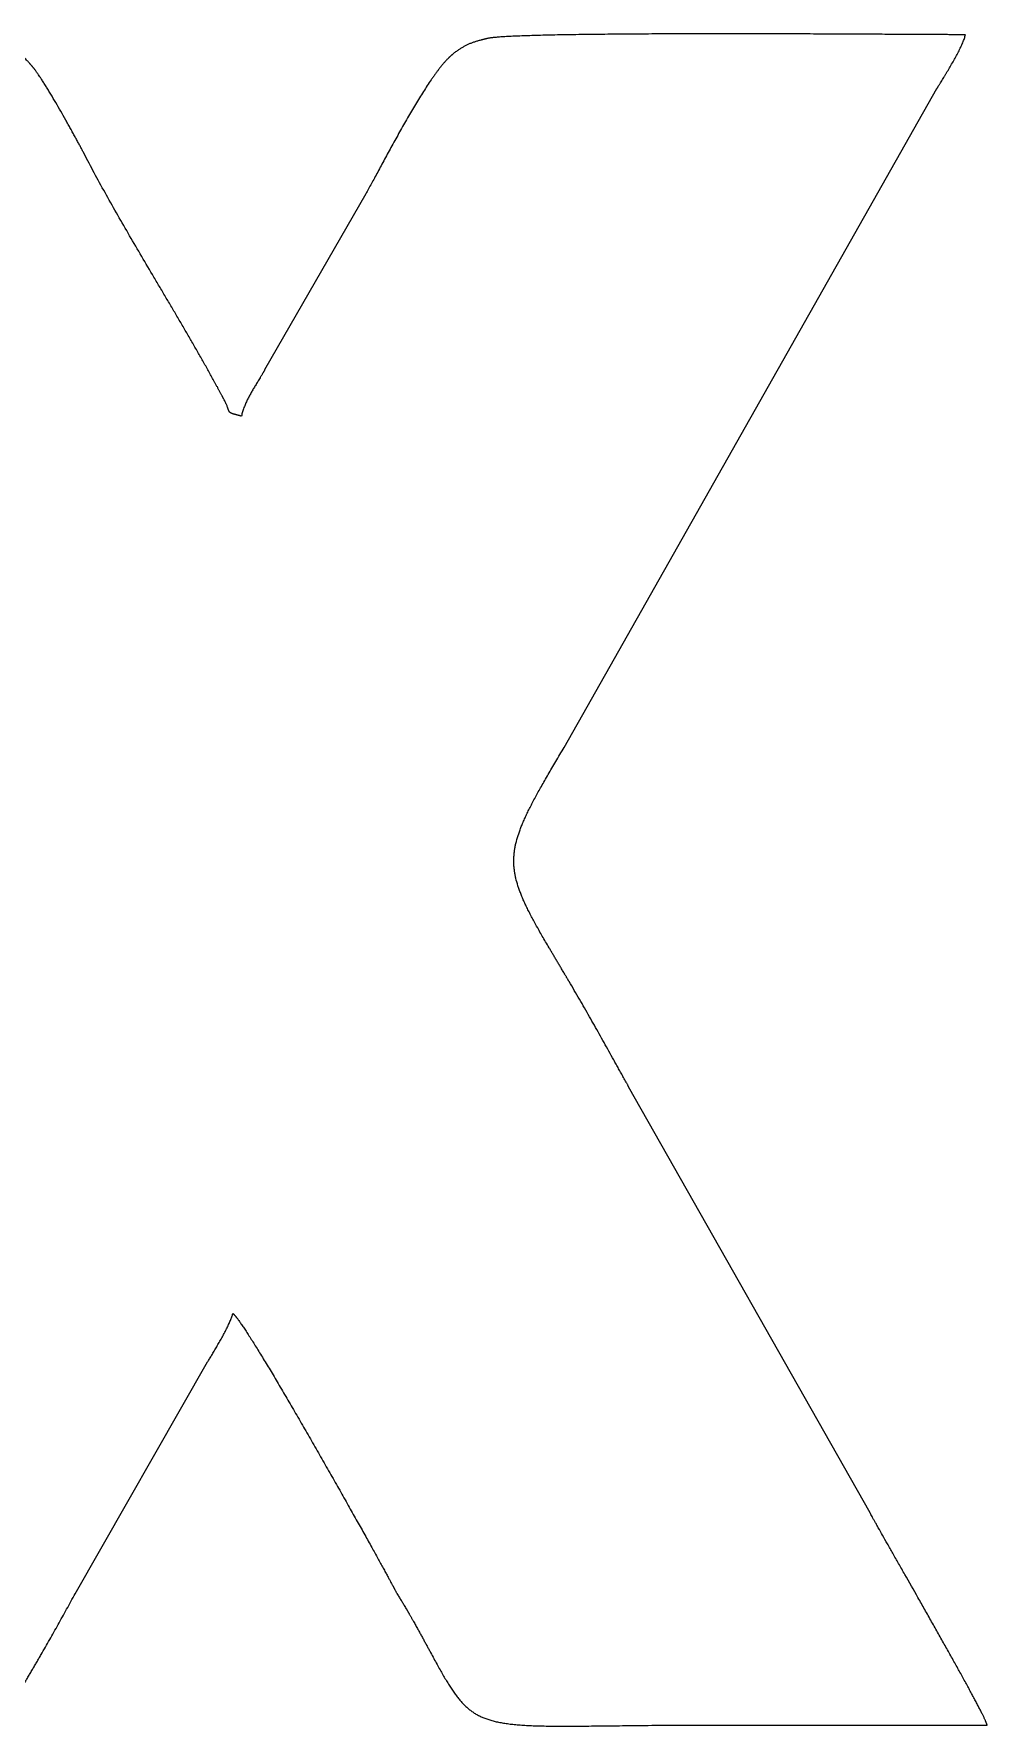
# Model space of a CAD drawing. Header units: millimetres. Extents: x -156 to 4, y -150 to -11.
# Drawn here: x -66.42 to -43.15, y -98.14 to -56.82 of the extents above; entities that cross this region are included whole.
import ezdxf

# ---------------------------------------------------------------- set-up
doc = ezdxf.new("R2010")
doc.units = ezdxf.units.MM
doc.layers.get('0').update_dxf_attribs({"linetype": 'CONTINUOUS'})

msp = doc.modelspace()

# ---------------------------------------------------------------- linework, layer by layer
for p, q in [((-53.475, -74.243), (-44.373, -58.156)), ((-58.315, -60.724), (-60.786, -65.026)), ((-46.005, -92.93), (-51.9, -82.526)), ((-65.41, -94.905), (-62.178, -89.246))]:
    msp.add_line(p, q)
for points, knots in [([(-66.413, -57.669), (-66.413, -57.669), (-66.413, -57.669), (-66.413, -57.669), (-66.413, -57.669), (-66.413, -57.668), (-66.413, -57.668), (-66.413, -57.668), (-66.414, -57.668), (-66.414, -57.667), (-66.414, -57.667), (-66.415, -57.666), (-66.416, -57.665), (-66.416, -57.664), (-66.417, -57.663), (-66.418, -57.662), (-66.42, -57.66), (-66.422, -57.657), (-66.424, -57.655), (-66.426, -57.652), (-66.429, -57.649), (-66.432, -57.645), (-66.435, -57.64), (-66.44, -57.635), (-66.445, -57.629), (-66.451, -57.622), (-66.458, -57.613), (-66.467, -57.602), (-66.477, -57.591), (-66.486, -57.58), (-66.495, -57.569), (-66.507, -57.555), (-66.523, -57.538), (-66.542, -57.518), (-66.56, -57.498), (-66.579, -57.478), (-66.605, -57.452), (-66.636, -57.421), (-66.675, -57.385), (-66.715, -57.351), (-66.754, -57.318), (-66.795, -57.286), (-66.836, -57.256), (-66.891, -57.218), (-66.962, -57.173), (-67.05, -57.124), (-67.141, -57.08), (-67.234, -57.041), (-67.331, -57.006), (-67.467, -56.964), (-67.608, -56.931), (-67.755, -56.904), (-67.871, -56.888), (-67.991, -56.874), (-68.116, -56.863), (-68.246, -56.854), (-68.381, -56.848), (-68.521, -56.843), (-68.666, -56.841), (-68.816, -56.84), (-68.919, -56.84), (-68.971, -56.84)], [0, 0, 0, 0, 0.000019, 0.000038, 0.0000762, 0.0001524, 0.0002287, 0.0003049, 0.0004574, 0.0006099, 0.0009147, 0.0012195, 0.0015242, 0.0018288, 0.0024377, 0.0030463, 0.0036545, 0.0048698, 0.0060838, 0.0072963, 0.0085074, 0.0097171, 0.0121323, 0.014542, 0.0169462, 0.0193449, 0.0241262, 0.0288861, 0.0336251, 0.0383436, 0.0430417, 0.0477201, 0.0570185, 0.0662419, 0.0753931, 0.0844751, 0.0934911, 0.1113364, 0.128954, 0.1463689, 0.1636066, 0.1806923, 0.197652, 0.2145113, 0.248028, 0.2814497, 0.3149754, 0.348797, 0.3830965, 0.418045, 0.4904981, 0.528299, 0.5673128, 0.6076522, 0.6494205, 0.6927129, 0.7376173, 0.7842157, 0.8325852, 0.8827987, 0.9349261, 0.9349261, 0.9349261, 0.9349261]), ([(-55.335, -56.931), (-55.335, -56.931), (-55.335, -56.931), (-55.336, -56.931), (-55.337, -56.931), (-55.338, -56.932), (-55.339, -56.932), (-55.341, -56.932), (-55.344, -56.933), (-55.347, -56.934), (-55.35, -56.934), (-55.353, -56.935), (-55.358, -56.936), (-55.364, -56.937), (-55.372, -56.939), (-55.381, -56.941), (-55.392, -56.944), (-55.403, -56.946), (-55.415, -56.949), (-55.429, -56.952), (-55.447, -56.957), (-55.469, -56.962), (-55.49, -56.967), (-55.517, -56.975), (-55.551, -56.984), (-55.59, -56.995), (-55.628, -57.007), (-55.678, -57.023), (-55.737, -57.044), (-55.807, -57.073), (-55.875, -57.105), (-55.941, -57.14), (-56.007, -57.18), (-56.073, -57.224), (-56.141, -57.274), (-56.185, -57.309), (-56.208, -57.328)], [0, 0, 0, 0, 0.0001249, 0.0002497, 0.0004994, 0.0009983, 0.0014967, 0.0019946, 0.0029889, 0.0039811, 0.0049713, 0.0059595, 0.0079297, 0.009892, 0.0118463, 0.0157315, 0.0195858, 0.0234098, 0.0272042, 0.0309694, 0.0384147, 0.0457506, 0.0529817, 0.0601128, 0.0740941, 0.0877337, 0.1010712, 0.1141473, 0.1396799, 0.1646739, 0.1894822, 0.214466, 0.2399906, 0.2664204, 0.2941141, 0.3234225, 0.3234225, 0.3234225, 0.3234225]), ([(-43.677, -56.841), (-43.678, -56.841), (-43.68, -56.841), (-43.682, -56.841), (-43.688, -56.841), (-43.695, -56.841), (-43.704, -56.841), (-43.718, -56.841), (-43.735, -56.841), (-43.757, -56.841), (-43.78, -56.841), (-43.813, -56.841), (-43.858, -56.841), (-43.916, -56.84), (-44.003, -56.84), (-44.124, -56.839), (-44.284, -56.839), (-44.461, -56.838), (-44.654, -56.836), (-44.944, -56.835), (-45.341, -56.833), (-45.855, -56.83), (-46.413, -56.827), (-47.008, -56.825), (-47.633, -56.822), (-48.279, -56.821), (-48.939, -56.819), (-49.605, -56.819), (-50.27, -56.82), (-50.926, -56.821), (-51.565, -56.824), (-52.18, -56.828), (-52.762, -56.834), (-53.225, -56.84), (-53.573, -56.846), (-53.815, -56.851), (-54.044, -56.856), (-54.258, -56.862), (-54.457, -56.869), (-54.638, -56.876), (-54.803, -56.883), (-54.928, -56.89), (-55.019, -56.896), (-55.08, -56.9), (-55.136, -56.905), (-55.182, -56.909), (-55.221, -56.914), (-55.249, -56.917), (-55.278, -56.921), (-55.305, -56.925), (-55.326, -56.929), (-55.335, -56.931)], [0, 0, 0, 0, 0.000707, 0.001421, 0.002871, 0.005858, 0.008963, 0.012183, 0.018969, 0.026211, 0.033904, 0.042043, 0.05964, 0.078962, 0.099969, 0.146878, 0.200049, 0.259163, 0.323901, 0.393944, 0.548672, 0.720794, 0.90776, 1.10702, 1.316022, 1.532217, 1.753053, 1.975981, 2.198449, 2.417909, 2.63181, 2.837604, 3.03274, 3.214673, 3.299892, 3.380856, 3.457246, 3.528745, 3.595036, 3.655803, 3.710729, 3.759501, 3.781482, 3.801808, 3.820441, 3.837344, 3.848862, 3.859372, 3.865811, 3.877308, 3.886941, 3.886941, 3.886941, 3.886941]), ([(-44.373, -58.156), (-44.373, -58.156), (-44.372, -58.155), (-44.371, -58.153), (-44.37, -58.15), (-44.367, -58.145), (-44.364, -58.14), (-44.359, -58.132), (-44.354, -58.123), (-44.347, -58.112), (-44.34, -58.1), (-44.331, -58.085), (-44.319, -58.065), (-44.304, -58.04), (-44.283, -58.007), (-44.257, -57.963), (-44.224, -57.91), (-44.19, -57.855), (-44.156, -57.798), (-44.109, -57.72), (-44.05, -57.621), (-43.98, -57.501), (-43.912, -57.381), (-43.859, -57.281), (-43.82, -57.202), (-43.792, -57.145), (-43.766, -57.09), (-43.743, -57.036), (-43.722, -56.984), (-43.704, -56.934), (-43.689, -56.887), (-43.681, -56.856), (-43.677, -56.841)], [0, 0, 0, 0, 0.0005172, 0.0010356, 0.002076, 0.004171, 0.0062848, 0.0084171, 0.0127364, 0.0171273, 0.021588, 0.0261167, 0.0353717, 0.0448782, 0.0546226, 0.0747693, 0.0957009, 0.1173065, 0.1394751, 0.162096, 0.2082524, 0.2548947, 0.3011488, 0.3461522, 0.3679206, 0.3890616, 0.4094743, 0.4290609, 0.4477275, 0.4653861, 0.4819561, 0.4973683, 0.4973683, 0.4973683, 0.4973683]), ([(-56.208, -57.328), (-56.208, -57.328), (-56.208, -57.328), (-56.208, -57.328), (-56.208, -57.328), (-56.208, -57.328), (-56.208, -57.328), (-56.209, -57.329), (-56.209, -57.329), (-56.209, -57.329), (-56.21, -57.33), (-56.21, -57.33), (-56.211, -57.331), (-56.212, -57.331), (-56.213, -57.332), (-56.214, -57.333), (-56.215, -57.334), (-56.217, -57.336), (-56.22, -57.338), (-56.222, -57.34), (-56.224, -57.342), (-56.228, -57.345), (-56.232, -57.348), (-56.236, -57.352), (-56.241, -57.357), (-56.248, -57.362), (-56.256, -57.37), (-56.265, -57.379), (-56.275, -57.388), (-56.285, -57.398), (-56.295, -57.408), (-56.308, -57.421), (-56.325, -57.438), (-56.346, -57.46), (-56.366, -57.482), (-56.387, -57.505), (-56.408, -57.529), (-56.429, -57.554), (-56.458, -57.588), (-56.495, -57.633), (-56.539, -57.69), (-56.583, -57.749), (-56.628, -57.811), (-56.674, -57.875), (-56.737, -57.965), (-56.816, -58.083), (-56.911, -58.23), (-57.007, -58.384), (-57.104, -58.543), (-57.201, -58.707), (-57.298, -58.874), (-57.395, -59.043), (-57.522, -59.269), (-57.677, -59.549), (-57.854, -59.876), (-57.996, -60.139), (-58.103, -60.337), (-58.177, -60.474), (-58.248, -60.603), (-58.293, -60.685), (-58.315, -60.724)], [0, 0, 0, 0, 0.000016, 0.000032, 0.000063, 0.000127, 0.00019, 0.000254, 0.000381, 0.000508, 0.000763, 0.001017, 0.001272, 0.001528, 0.002039, 0.002552, 0.003065, 0.004096, 0.00513, 0.006169, 0.007212, 0.00826, 0.010368, 0.012492, 0.014634, 0.016793, 0.021162, 0.025598, 0.030102, 0.034672, 0.03931, 0.044014, 0.05362, 0.063487, 0.073612, 0.08399, 0.094618, 0.105491, 0.116606, 0.139539, 0.163381, 0.18809, 0.213626, 0.239946, 0.267006, 0.323169, 0.381752, 0.442387, 0.504696, 0.568301, 0.632819, 0.697863, 0.763048, 0.892281, 1.017397, 1.135265, 1.1905, 1.242748, 1.291615, 1.336713, 1.336713, 1.336713, 1.336713]), ([(-65.161, -59.804), (-65.161, -59.803), (-65.161, -59.803), (-65.162, -59.802), (-65.163, -59.8), (-65.164, -59.798), (-65.165, -59.796), (-65.167, -59.793), (-65.169, -59.788), (-65.172, -59.782), (-65.176, -59.774), (-65.18, -59.766), (-65.186, -59.756), (-65.193, -59.742), (-65.202, -59.726), (-65.214, -59.702), (-65.23, -59.672), (-65.25, -59.635), (-65.27, -59.596), (-65.292, -59.555), (-65.323, -59.498), (-65.364, -59.423), (-65.414, -59.33), (-65.468, -59.233), (-65.524, -59.132), (-65.581, -59.028), (-65.661, -58.887), (-65.761, -58.71), (-65.883, -58.499), (-65.984, -58.328), (-66.064, -58.196), (-66.121, -58.102), (-66.177, -58.014), (-66.226, -57.937), (-66.268, -57.872), (-66.301, -57.824), (-66.335, -57.774), (-66.371, -57.724), (-66.399, -57.686), (-66.413, -57.669)], [0, 0, 0, 0, 0.0003356, 0.0006721, 0.0013476, 0.0020262, 0.0027081, 0.0040815, 0.0054678, 0.0082784, 0.0111393, 0.0140501, 0.0170102, 0.0230761, 0.0293324, 0.0357749, 0.0492007, 0.0633183, 0.0780923, 0.0934877, 0.1094691, 0.1430491, 0.1785507, 0.215692, 0.2541913, 0.2937668, 0.3341369, 0.4161346, 0.4979333, 0.5772847, 0.6153415, 0.6519457, 0.6868183, 0.7196814, 0.7428435, 0.7646037, 0.7782751, 0.8034607, 0.8255512, 0.8255512, 0.8255512, 0.8255512]), ([(-61.781, -65.737), (-61.781, -65.737), (-61.781, -65.737), (-61.782, -65.736), (-61.782, -65.735), (-61.783, -65.734), (-61.784, -65.732), (-61.785, -65.729), (-61.787, -65.726), (-61.79, -65.721), (-61.793, -65.715), (-61.797, -65.708), (-61.801, -65.701), (-61.806, -65.691), (-61.813, -65.679), (-61.82, -65.664), (-61.831, -65.644), (-61.844, -65.62), (-61.86, -65.59), (-61.876, -65.56), (-61.892, -65.531), (-61.913, -65.491), (-61.94, -65.441), (-61.973, -65.382), (-62.006, -65.322), (-62.05, -65.241), (-62.106, -65.141), (-62.173, -65.019), (-62.242, -64.897), (-62.311, -64.775), (-62.381, -64.651), (-62.476, -64.486), (-62.595, -64.278), (-62.741, -64.028), (-62.888, -63.776), (-63.036, -63.524), (-63.186, -63.27), (-63.336, -63.016), (-63.536, -62.678), (-63.785, -62.256), (-64.08, -61.752), (-64.368, -61.253), (-64.646, -60.762), (-64.911, -60.28), (-65.08, -59.961), (-65.161, -59.804)], [0, 0, 0, 0, 0.000173, 0.000346, 0.000692, 0.001383, 0.002075, 0.002767, 0.004152, 0.005537, 0.008308, 0.011081, 0.013855, 0.016631, 0.022188, 0.027751, 0.033321, 0.04448, 0.055664, 0.066874, 0.078108, 0.089367, 0.111958, 0.134643, 0.157422, 0.180291, 0.226292, 0.272629, 0.319282, 0.366235, 0.413469, 0.460965, 0.556672, 0.653206, 0.750421, 0.848167, 0.946294, 1.044652, 1.143092, 1.339617, 1.534669, 1.727054, 1.91559, 2.099106, 2.276455, 2.276455, 2.276455, 2.276455]), ([(-60.786, -65.026), (-60.786, -65.027), (-60.786, -65.027), (-60.787, -65.027), (-60.787, -65.028), (-60.788, -65.03), (-60.789, -65.031), (-60.79, -65.033), (-60.791, -65.036), (-60.794, -65.04), (-60.797, -65.045), (-60.8, -65.052), (-60.803, -65.058), (-60.808, -65.066), (-60.814, -65.077), (-60.821, -65.089), (-60.83, -65.105), (-60.842, -65.125), (-60.856, -65.15), (-60.87, -65.173), (-60.884, -65.197), (-60.902, -65.228), (-60.926, -65.266), (-60.954, -65.312), (-60.981, -65.357), (-61.017, -65.416), (-61.062, -65.489), (-61.114, -65.577), (-61.163, -65.666), (-61.21, -65.757), (-61.252, -65.85), (-61.291, -65.947), (-61.325, -66.049), (-61.343, -66.118), (-61.352, -66.154)], [0, 0, 0, 0, 0.0001504, 0.0003009, 0.0006018, 0.0012033, 0.0018045, 0.0024054, 0.0036061, 0.0048055, 0.0072005, 0.0095902, 0.0119748, 0.0143544, 0.0190984, 0.0238229, 0.0285281, 0.0378823, 0.0471645, 0.0563778, 0.0655252, 0.0746097, 0.0926022, 0.1103785, 0.1279614, 0.1453733, 0.1797749, 0.2137687, 0.2475551, 0.2813585, 0.3154348, 0.3500781, 0.3856223, 0.422441, 0.422441, 0.422441, 0.422441]), ([(-61.352, -66.154), (-61.352, -66.154), (-61.352, -66.154), (-61.353, -66.154), (-61.354, -66.154), (-61.355, -66.153), (-61.356, -66.153), (-61.359, -66.152), (-61.361, -66.152), (-61.365, -66.151), (-61.371, -66.149), (-61.377, -66.148), (-61.383, -66.146), (-61.391, -66.144), (-61.401, -66.141), (-61.412, -66.138), (-61.426, -66.135), (-61.443, -66.13), (-61.463, -66.125), (-61.481, -66.12), (-61.498, -66.115), (-61.514, -66.111), (-61.533, -66.105), (-61.551, -66.1), (-61.57, -66.093), (-61.586, -66.087), (-61.604, -66.08), (-61.618, -66.072), (-61.631, -66.063), (-61.641, -66.054), (-61.649, -66.043), (-61.656, -66.031), (-61.663, -66.018), (-61.669, -66.002), (-61.675, -65.985), (-61.682, -65.965), (-61.69, -65.942), (-61.699, -65.917), (-61.71, -65.888), (-61.724, -65.856), (-61.747, -65.805), (-61.767, -65.765), (-61.781, -65.737)], [0, 0, 0, 0, 0.0001403, 0.0002805, 0.0005606, 0.0011191, 0.0016756, 0.0022299, 0.0033322, 0.0044261, 0.006589, 0.0087189, 0.0108161, 0.0128808, 0.0169143, 0.020822, 0.0246062, 0.0318147, 0.0385596, 0.0448611, 0.0507392, 0.0562143, 0.0613066, 0.0704254, 0.0744942, 0.081759, 0.0880147, 0.0934616, 0.098322, 0.1028398, 0.1072674, 0.1118448, 0.1167813, 0.122253, 0.1284102, 0.1353892, 0.143321, 0.1523369, 0.1625717, 0.1741649, 0.1872606, 0.2185548, 0.2185548, 0.2185548, 0.2185548]), ([(-53.353, -79.958), (-53.353, -79.958), (-53.354, -79.957), (-53.354, -79.957), (-53.354, -79.956), (-53.355, -79.955), (-53.356, -79.953), (-53.357, -79.952), (-53.358, -79.949), (-53.361, -79.945), (-53.363, -79.941), (-53.367, -79.935), (-53.37, -79.929), (-53.375, -79.922), (-53.38, -79.912), (-53.387, -79.901), (-53.396, -79.886), (-53.407, -79.867), (-53.42, -79.845), (-53.433, -79.822), (-53.447, -79.8), (-53.464, -79.771), (-53.485, -79.735), (-53.511, -79.692), (-53.536, -79.649), (-53.57, -79.593), (-53.611, -79.524), (-53.659, -79.442), (-53.706, -79.363), (-53.752, -79.285), (-53.797, -79.208), (-53.855, -79.109), (-53.925, -78.99), (-54.006, -78.851), (-54.07, -78.739), (-54.142, -78.61), (-54.21, -78.487), (-54.284, -78.347), (-54.343, -78.233), (-54.397, -78.123), (-54.447, -78.016), (-54.493, -77.913), (-54.534, -77.812), (-54.57, -77.715), (-54.613, -77.59), (-54.647, -77.466), (-54.673, -77.344), (-54.687, -77.255), (-54.697, -77.166), (-54.703, -77.078), (-54.704, -76.99), (-54.7, -76.901), (-54.692, -76.813), (-54.68, -76.723), (-54.663, -76.632), (-54.634, -76.506), (-54.595, -76.379), (-54.549, -76.249), (-54.51, -76.147), (-54.465, -76.042), (-54.417, -75.934), (-54.363, -75.821), (-54.305, -75.705), (-54.243, -75.584), (-54.176, -75.458), (-54.104, -75.327), (-54.028, -75.191), (-53.947, -75.049), (-53.862, -74.9), (-53.771, -74.746), (-53.642, -74.526), (-53.543, -74.357), (-53.475, -74.243)], [0, 0, 0, 0, 0.000138, 0.000277, 0.000554, 0.001109, 0.001663, 0.002217, 0.003325, 0.004431, 0.006643, 0.008852, 0.011057, 0.01326, 0.017657, 0.022042, 0.026416, 0.035129, 0.043796, 0.052417, 0.060993, 0.069523, 0.086447, 0.103192, 0.119759, 0.136149, 0.168404, 0.19997, 0.230857, 0.261078, 0.290644, 0.319565, 0.375524, 0.429048, 0.48023, 0.504973, 0.575955, 0.620695, 0.663488, 0.704441, 0.743663, 0.781269, 0.81738, 0.852124, 0.885634, 0.949518, 0.980214, 1.010295, 1.039933, 1.069308, 1.098602, 1.128, 1.157684, 1.187835, 1.21863, 1.250238, 1.316524, 1.351515, 1.387923, 1.42588, 1.465511, 1.506936, 1.55027, 1.595623, 1.643102, 1.692811, 1.74485, 1.799319, 1.856317, 1.915939, 1.978282, 2.111508, 2.111508, 2.111508, 2.111508]), ([(-51.9, -82.526), (-51.901, -82.524), (-51.904, -82.519), (-51.909, -82.51), (-51.918, -82.494), (-51.931, -82.47), (-51.946, -82.443), (-51.967, -82.406), (-51.992, -82.36), (-52.033, -82.287), (-52.084, -82.196), (-52.144, -82.088), (-52.204, -81.98), (-52.283, -81.838), (-52.382, -81.661), (-52.5, -81.449), (-52.657, -81.168), (-52.856, -80.815), (-53.101, -80.388), (-53.268, -80.102), (-53.353, -79.958)], [0, 0, 0, 0, 0.0026539, 0.0053065, 0.0106071, 0.0211906, 0.031751, 0.0422887, 0.0632984, 0.0842238, 0.1258378, 0.1671636, 0.208234, 0.2490817, 0.3302401, 0.4109011, 0.491327, 0.6525242, 0.8159365, 0.9836766, 0.9836766, 0.9836766, 0.9836766]), ([(-62.178, -89.246), (-62.17, -89.234), (-62.154, -89.207), (-62.12, -89.151), (-62.074, -89.075), (-62.016, -88.979), (-61.955, -88.876), (-61.893, -88.769), (-61.831, -88.66), (-61.771, -88.551), (-61.716, -88.443), (-61.673, -88.355), (-61.642, -88.287), (-61.622, -88.238), (-61.603, -88.191), (-61.587, -88.146), (-61.574, -88.103), (-61.566, -88.075), (-61.563, -88.062)], [0, 0, 0, 0, 0.0149222, 0.0309193, 0.065721, 0.1035716, 0.1436386, 0.1850919, 0.2271054, 0.2688591, 0.309542, 0.3483573, 0.3668226, 0.3845338, 0.4014008, 0.4173379, 0.4322658, 0.4461144, 0.4461144, 0.4461144, 0.4461144]), ([(-61.563, -88.062), (-61.563, -88.062), (-61.563, -88.062), (-61.563, -88.062), (-61.563, -88.062), (-61.563, -88.062), (-61.563, -88.062), (-61.563, -88.062), (-61.563, -88.062), (-61.562, -88.062), (-61.562, -88.063), (-61.562, -88.063), (-61.561, -88.063), (-61.561, -88.064), (-61.56, -88.064), (-61.56, -88.065), (-61.559, -88.065), (-61.557, -88.066), (-61.556, -88.068), (-61.554, -88.069), (-61.553, -88.071), (-61.55, -88.073), (-61.548, -88.075), (-61.544, -88.078), (-61.54, -88.082), (-61.537, -88.086), (-61.533, -88.09), (-61.528, -88.095), (-61.521, -88.103), (-61.512, -88.113), (-61.503, -88.124), (-61.493, -88.135), (-61.483, -88.147), (-61.473, -88.16), (-61.458, -88.18), (-61.439, -88.205), (-61.415, -88.239), (-61.389, -88.275), (-61.362, -88.314), (-61.333, -88.356), (-61.302, -88.401), (-61.271, -88.449), (-61.226, -88.518), (-61.166, -88.61), (-61.091, -88.728), (-61.011, -88.855), (-60.928, -88.991), (-60.84, -89.134), (-60.748, -89.286), (-60.653, -89.444), (-60.555, -89.608), (-60.418, -89.837), (-60.243, -90.136), (-60.027, -90.505), (-59.807, -90.885), (-59.585, -91.271), (-59.363, -91.66), (-59.143, -92.045), (-58.929, -92.423), (-58.723, -92.788), (-58.527, -93.137), (-58.344, -93.463), (-58.177, -93.764), (-58.027, -94.034), (-57.915, -94.238), (-57.836, -94.382), (-57.785, -94.474), (-57.741, -94.555), (-57.704, -94.624), (-57.673, -94.681), (-57.656, -94.715), (-57.648, -94.73)], [0, 0, 0, 0, 0.000009, 0.000018, 0.000037, 0.000074, 0.000111, 0.000148, 0.000222, 0.000297, 0.000447, 0.000599, 0.000751, 0.000905, 0.001216, 0.001532, 0.001853, 0.002509, 0.003184, 0.003879, 0.004592, 0.005326, 0.00685, 0.008452, 0.010132, 0.01189, 0.013725, 0.015638, 0.019695, 0.024059, 0.02873, 0.033703, 0.038977, 0.04455, 0.050417, 0.063026, 0.07678, 0.091655, 0.107623, 0.12466, 0.142739, 0.161833, 0.181915, 0.224938, 0.271591, 0.321657, 0.374916, 0.43115, 0.490139, 0.551665, 0.615507, 0.681445, 0.81873, 0.961758, 1.108768, 1.257995, 1.407675, 1.556046, 1.701342, 1.841799, 1.975653, 2.101138, 2.216489, 2.319943, 2.409734, 2.448954, 2.484097, 2.514942, 2.541268, 2.562856, 2.579485, 2.579485, 2.579485, 2.579485]), ([(-43.148, -98.116), (-43.148, -98.116), (-43.148, -98.116), (-43.148, -98.116), (-43.148, -98.116), (-43.148, -98.116), (-43.148, -98.115), (-43.148, -98.115), (-43.149, -98.115), (-43.149, -98.114), (-43.149, -98.114), (-43.149, -98.113), (-43.149, -98.112), (-43.149, -98.111), (-43.15, -98.11), (-43.15, -98.108), (-43.151, -98.106), (-43.152, -98.103), (-43.153, -98.1), (-43.154, -98.096), (-43.155, -98.092), (-43.157, -98.086), (-43.16, -98.079), (-43.163, -98.07), (-43.167, -98.06), (-43.171, -98.05), (-43.176, -98.039), (-43.183, -98.023), (-43.192, -98.002), (-43.204, -97.975), (-43.218, -97.946), (-43.232, -97.915), (-43.249, -97.881), (-43.266, -97.846), (-43.291, -97.795), (-43.326, -97.726), (-43.371, -97.639), (-43.421, -97.544), (-43.474, -97.444), (-43.532, -97.337), (-43.592, -97.225), (-43.656, -97.107), (-43.747, -96.941), (-43.867, -96.723), (-44.018, -96.453), (-44.175, -96.171), (-44.338, -95.882), (-44.503, -95.589), (-44.67, -95.294), (-44.888, -94.91), (-45.101, -94.535), (-45.307, -94.174), (-45.448, -93.925), (-45.579, -93.695), (-45.697, -93.487), (-45.786, -93.328), (-45.849, -93.216), (-45.89, -93.142), (-45.926, -93.077), (-45.957, -93.02), (-45.983, -92.972), (-45.998, -92.943), (-46.005, -92.93)], [0, 0, 0, 0, 0.000015, 0.000031, 0.000062, 0.000124, 0.000187, 0.000249, 0.000375, 0.000502, 0.000759, 0.001019, 0.001284, 0.001551, 0.002098, 0.002659, 0.003235, 0.004432, 0.005687, 0.007, 0.008373, 0.009804, 0.012839, 0.016106, 0.019602, 0.023326, 0.027275, 0.031446, 0.04045, 0.050319, 0.061034, 0.072577, 0.084927, 0.098067, 0.111975, 0.142018, 0.174901, 0.210462, 0.248542, 0.288982, 0.331621, 0.376299, 0.422854, 0.520956, 0.624642, 0.732625, 0.843617, 0.956331, 1.06948, 1.181775, 1.398652, 1.500659, 1.596659, 1.685366, 1.765492, 1.835748, 1.866772, 1.894847, 1.91981, 1.941503, 1.959763, 1.974433, 1.974433, 1.974433, 1.974433]), ([(-66.674, -97.133), (-66.674, -97.132), (-66.673, -97.131), (-66.672, -97.129), (-66.67, -97.126), (-66.667, -97.121), (-66.663, -97.115), (-66.659, -97.107), (-66.653, -97.097), (-66.644, -97.082), (-66.632, -97.062), (-66.618, -97.039), (-66.604, -97.015), (-66.586, -96.984), (-66.563, -96.945), (-66.535, -96.898), (-66.499, -96.837), (-66.454, -96.759), (-66.4, -96.667), (-66.347, -96.575), (-66.294, -96.483), (-66.224, -96.362), (-66.136, -96.209), (-66.033, -96.027), (-65.929, -95.844), (-65.791, -95.597), (-65.618, -95.284), (-65.479, -95.032), (-65.41, -94.905)], [0, 0, 0, 0, 0.0005724, 0.0011448, 0.0022895, 0.004578, 0.0068654, 0.0091517, 0.0137211, 0.018286, 0.0274032, 0.0365036, 0.0455876, 0.0546556, 0.0727453, 0.0907756, 0.1087498, 0.1445419, 0.1801466, 0.2155887, 0.2508929, 0.2860841, 0.3562267, 0.426215, 0.4962475, 0.5665223, 0.7085917, 0.8540072, 0.8540072, 0.8540072, 0.8540072]), ([(-57.648, -94.73), (-57.648, -94.73), (-57.648, -94.73), (-57.647, -94.731), (-57.647, -94.732), (-57.646, -94.733), (-57.645, -94.735), (-57.644, -94.738), (-57.643, -94.74), (-57.64, -94.745), (-57.637, -94.751), (-57.634, -94.758), (-57.63, -94.764), (-57.625, -94.773), (-57.62, -94.784), (-57.613, -94.797), (-57.604, -94.814), (-57.592, -94.834), (-57.579, -94.858), (-57.566, -94.881), (-57.553, -94.903), (-57.536, -94.932), (-57.515, -94.967), (-57.49, -95.008), (-57.465, -95.048), (-57.431, -95.103), (-57.387, -95.174), (-57.353, -95.232), (-57.335, -95.263)], [0, 0, 0, 0, 0.0001655, 0.0003309, 0.0006615, 0.0013215, 0.0019799, 0.0026368, 0.0039458, 0.0052487, 0.0078362, 0.0103997, 0.0129398, 0.0154568, 0.0204238, 0.0253045, 0.0301026, 0.0394661, 0.0485444, 0.0573676, 0.0659655, 0.0743679, 0.0907049, 0.1066149, 0.1223331, 0.1380934, 0.1706753, 0.2062366, 0.2062366, 0.2062366, 0.2062366]), ([(-57.335, -95.263), (-57.335, -95.263), (-57.335, -95.263), (-57.335, -95.263), (-57.335, -95.264), (-57.335, -95.264), (-57.334, -95.264), (-57.334, -95.264), (-57.334, -95.265), (-57.334, -95.265), (-57.333, -95.266), (-57.333, -95.267), (-57.332, -95.267), (-57.332, -95.268), (-57.331, -95.27), (-57.33, -95.271), (-57.329, -95.274), (-57.327, -95.276), (-57.325, -95.28), (-57.324, -95.283), (-57.322, -95.286), (-57.319, -95.29), (-57.316, -95.296), (-57.312, -95.302), (-57.309, -95.309), (-57.305, -95.315), (-57.301, -95.321), (-57.296, -95.33), (-57.29, -95.341), (-57.283, -95.353), (-57.276, -95.366), (-57.268, -95.379), (-57.259, -95.396), (-57.247, -95.416), (-57.233, -95.441), (-57.218, -95.466), (-57.204, -95.491), (-57.19, -95.516), (-57.177, -95.54), (-57.158, -95.572), (-57.136, -95.612), (-57.109, -95.66), (-57.083, -95.706), (-57.057, -95.753), (-57.032, -95.798), (-56.999, -95.858), (-56.959, -95.932), (-56.911, -96.018), (-56.865, -96.102), (-56.821, -96.184), (-56.778, -96.263), (-56.722, -96.365), (-56.656, -96.487), (-56.579, -96.628), (-56.506, -96.76), (-56.435, -96.885), (-56.367, -97.002), (-56.3, -97.111), (-56.235, -97.214), (-56.17, -97.31), (-56.106, -97.399), (-56.041, -97.482), (-55.974, -97.558), (-55.906, -97.629), (-55.836, -97.693), (-55.763, -97.753), (-55.687, -97.807), (-55.607, -97.856), (-55.522, -97.9), (-55.432, -97.939), (-55.337, -97.974), (-55.236, -98.005), (-55.128, -98.032), (-55.013, -98.055), (-54.89, -98.075), (-54.759, -98.092), (-54.619, -98.106), (-54.469, -98.117), (-54.31, -98.125), (-54.14, -98.132), (-53.959, -98.136), (-53.766, -98.139), (-53.561, -98.14), (-53.344, -98.139), (-53.112, -98.138), (-52.867, -98.136), (-52.608, -98.133), (-52.333, -98.13), (-52.043, -98.127), (-51.737, -98.123), (-51.414, -98.12), (-51.134, -98.118), (-50.901, -98.117), (-50.72, -98.117), (-50.566, -98.116), (-50.44, -98.116), (-50.352, -98.116), (-50.27, -98.116), (-50.17, -98.116), (-50.045, -98.116), (-49.895, -98.116), (-49.695, -98.116), (-49.445, -98.116), (-49.146, -98.116), (-48.846, -98.116), (-48.446, -98.116), (-47.946, -98.116), (-47.346, -98.116), (-46.747, -98.116), (-46.147, -98.116), (-45.347, -98.116), (-44.348, -98.116), (-43.548, -98.116), (-43.148, -98.116)], [0, 0, 0, 0, 0.000019, 0.000039, 0.000078, 0.000156, 0.000234, 0.000312, 0.000469, 0.000625, 0.000938, 0.00125, 0.001563, 0.001875, 0.0025, 0.003125, 0.003749, 0.004997, 0.006244, 0.00749, 0.008734, 0.009978, 0.012463, 0.014943, 0.017419, 0.019892, 0.02236, 0.024824, 0.029741, 0.034641, 0.039526, 0.044394, 0.049247, 0.058904, 0.068498, 0.078029, 0.087497, 0.096903, 0.106247, 0.115529, 0.13391, 0.152047, 0.169944, 0.187603, 0.205027, 0.222217, 0.255909, 0.288698, 0.320605, 0.351649, 0.38185, 0.411228, 0.467593, 0.520899, 0.571306, 0.618975, 0.664071, 0.706764, 0.747236, 0.785675, 0.822287, 0.857294, 0.890937, 0.923479, 0.955205, 0.986422, 1.017455, 1.048641, 1.080322, 1.112838, 1.146522, 1.181692, 1.218652, 1.257687, 1.299064, 1.343036, 1.389841, 1.439704, 1.492842, 1.549463, 1.609769, 1.673958, 1.742223, 1.814754, 1.891739, 1.973367, 2.059823, 2.151293, 2.247963, 2.350018, 2.457644, 2.571026, 2.629935, 2.690353, 2.752303, 2.78386, 2.815809, 2.840798, 2.865787, 2.915763, 2.96574, 3.015717, 3.115671, 3.215625, 3.315578, 3.415532, 3.61544, 3.815347, 4.015255, 4.215162, 4.41507, 4.814885, 5.2147, 5.2147, 5.2147, 5.2147])]:
    msp.add_open_spline(points, degree=3, knots=knots)

doc.saveas('drawing.dxf')
